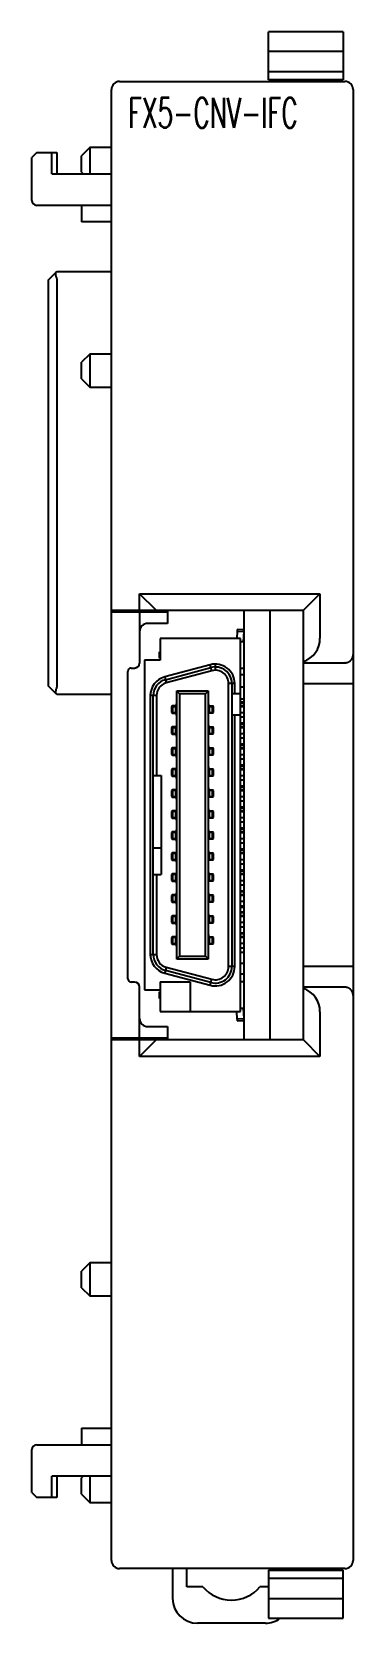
# Model space of a CAD drawing. Extents: x 155.2 to 174.6, y 159.7 to 256.
import ezdxf

# ---------------------------------------------------------------- set-up
doc = ezdxf.new("R2010")
doc.units = 0
doc.header["$MEASUREMENT"] = 0
doc.layers.get('0').update_dxf_attribs({"linetype": 'CONTINUOUS'})
doc.styles.get("Standard").update_dxf_attribs({"font": 'txt.shx', "bigfont": 'EXTFONT'})

msp = doc.modelspace()

# ---------------------------------------------------------------- linework, layer by layer
at = {"color": 7, "linetype": 'Continuous'}
for p, q in [((169.53451, 253.05918), (169.53451, 255.95918)), ((174.03451, 255.95918), (169.53451, 255.95918)), ((174.03451, 255.95918), (174.03451, 253.05918)), ((169.53451, 254.792), (174.03451, 254.792)), ((169.53451, 253.55918), (174.03451, 253.55918)), ((160.03451, 194.95919), (160.03451, 252.45918)), ((160.53451, 252.95918), (174.13451, 252.95918)), ((174.03451, 253.05918), (169.53451, 253.05918)), ((171.03451, 252.95918), (171.03451, 253.05918)), ((171.53451, 252.95918), (171.53451, 253.05918)), ((172.03451, 253.05918), (172.03451, 252.95918)), ((172.53451, 253.05918), (172.53451, 252.95918)), ((174.63451, 252.45918), (174.63451, 163.45918)), ((155.53451, 248.65918), (155.23451, 248.35918)), ((155.53451, 248.65918), (156.73451, 248.65918)), ((156.43451, 247.35918), (156.43451, 248.65918)), ((156.73451, 248.65918), (156.73451, 247.35918)), ((158.73451, 248.95918), (158.23451, 248.45918)), ((158.23451, 247.45918), (158.23451, 248.45918)), ((158.73451, 248.95918), (158.73451, 247.35918)), ((160.03451, 248.95918), (158.73452, 248.95918)), ((155.23451, 245.75918), (155.23451, 248.35918)), ((156.43451, 247.35918), (160.03451, 247.35918)), ((158.23451, 247.45918), (158.33451, 247.35918)), ((160.03451, 245.45918), (155.53451, 245.45918)), ((158.23451, 245.45918), (158.23451, 244.45918)), ((160.03451, 244.45918), (158.23451, 244.45918)), ((156.23451, 240.95918), (156.71748, 241.44214)), ((156.23451, 216.35918), (156.23451, 240.95918)), ((156.71748, 241.44214), (156.73451, 241.45918)), ((156.73451, 241.45918), (160.03451, 241.45918)), ((156.73451, 240.95918), (156.73451, 216.35918)), ((158.73451, 236.45918), (158.23451, 235.95918)), ((158.23451, 234.95918), (158.23451, 235.95918)), ((158.73451, 236.45918), (158.73451, 234.45918)), ((160.03451, 236.45918), (158.73452, 236.45918)), ((158.23451, 234.95918), (158.73451, 234.45918)), ((158.73452, 234.45918), (160.03451, 234.45918)), ((162.73451, 220.95918), (161.73451, 221.95918)), ((161.73451, 221.95918), (172.63451, 221.95918)), ((161.73451, 220.95918), (161.73451, 221.95918)), ((172.63451, 221.95918), (171.63451, 220.95918)), ((172.63451, 221.95918), (172.63451, 219.26013)), ((160.03451, 220.95918), (171.63451, 220.95918)), ((160.03451, 220.85918), (163.43451, 220.85918)), ((161.73451, 220.85918), (161.73451, 217.76)), ((163.43451, 220.95918), (163.43451, 220.15918)), ((168.03451, 220.95918), (168.03451, 194.95919)), ((169.63451, 194.95919), (169.63451, 220.95918)), ((171.63451, 194.95918), (171.63451, 220.95918)), ((163.43451, 220.15918), (162.23451, 220.15918)), ((167.62983, 219.70025), (167.60593, 219.24418)), ((167.63506, 219.80012), (167.62983, 219.70025)), ((167.62983, 219.70025), (168.02928, 219.67932)), ((168.03451, 219.77918), (167.63506, 219.80012)), ((168.02928, 219.67932), (167.99599, 219.04418)), ((168.02928, 219.67932), (168.03451, 219.77918)), ((167.83451, 219.24418), (162.98451, 219.24418)), ((162.98451, 219.24418), (162.98451, 217.92918)), ((167.83451, 196.67418), (167.83451, 219.24418)), ((168.03451, 219.04418), (167.83451, 219.04418)), ((162.98451, 217.92918), (162.03451, 217.92918)), ((162.03451, 217.92918), (162.03451, 197.98918)), ((162.93451, 218.04918), (162.93451, 218.44918)), ((162.93451, 218.44918), (162.98451, 218.44918)), ((162.98451, 218.04918), (162.93451, 218.04918)), ((166.00587, 217.65741), (163.25587, 216.92055)), ((166.05069, 217.49011), (166.00587, 217.65741)), ((166.30951, 217.69739), (166.30951, 217.32418)), ((171.63451, 217.7752), (174.13451, 217.7752)), ((161.03451, 198.65918), (161.03451, 217.25918)), ((161.23451, 217.45918), (161.43451, 217.45918)), ((163.25587, 216.92055), (163.30069, 216.75325)), ((163.30069, 216.75325), (166.05069, 217.49011)), ((163.30069, 216.75325), (163.35246, 216.56006)), ((166.10246, 217.29692), (163.35246, 216.56006)), ((166.10246, 217.29692), (166.05069, 217.49011)), ((167.83451, 217.44418), (168.03451, 217.44418)), ((168.03451, 217.04918), (167.83451, 217.04919)), ((156.71748, 215.87622), (156.23451, 216.35918)), ((156.73451, 215.85918), (156.71748, 215.87622)), ((160.03451, 215.85918), (156.73451, 215.85918)), ((162.75951, 215.78732), (162.38631, 215.78732)), ((162.38631, 215.78732), (162.38631, 200.13104)), ((162.55951, 200.13104), (162.55951, 215.78732)), ((162.75695, 215.78732), (162.75695, 210.95918)), ((163.98451, 216.07418), (165.88451, 216.07418)), ((163.98451, 199.84418), (163.98451, 216.07418)), ((164.15772, 215.90098), (163.98451, 216.07418)), ((165.71131, 215.90098), (164.15772, 215.90098)), ((164.15772, 215.90098), (164.15772, 200.01739)), ((165.88451, 216.07418), (165.71131, 215.90098)), ((165.71131, 200.01739), (165.71131, 215.90098)), ((165.88451, 216.07418), (165.88451, 199.84418)), ((167.48272, 216.52418), (167.10951, 216.52418)), ((167.11446, 199.39418), (167.11446, 216.52418)), ((167.30951, 216.52418), (167.30951, 199.39418)), ((167.30951, 215.90918), (167.83451, 215.90918)), ((167.48272, 215.90918), (167.48272, 216.52418)), ((167.83451, 216.32418), (168.03451, 216.32418)), ((171.63451, 216.52553), (174.63451, 216.52553)), ((163.7095, 215.16917), (163.65951, 215.11918)), ((163.89347, 215.11918), (163.65951, 215.11918)), ((163.65951, 215.11918), (163.65951, 214.76917)), ((163.65951, 214.76918), (163.89347, 214.76918)), ((163.65951, 214.76917), (163.7095, 214.71917)), ((163.89346, 215.16918), (163.70951, 215.16918)), ((163.79261, 215.16918), (163.74901, 215.11918)), ((163.74901, 214.76918), (163.74901, 215.11918)), ((163.79261, 214.71918), (163.74901, 214.76918)), ((163.98451, 215.16918), (163.89347, 215.16918)), ((163.89347, 215.16918), (163.89347, 215.11918)), ((163.89347, 214.76918), (163.89347, 214.71918)), ((163.93394, 214.71918), (163.93394, 215.16918)), ((163.95951, 214.70918), (163.95951, 215.29418)), ((163.98451, 215.29418), (163.95951, 215.29418)), ((163.98451, 215.19418), (163.95951, 215.19418)), ((163.95951, 215.18418), (163.98451, 215.18418)), ((163.98451, 215.11646), (163.95951, 215.13222)), ((163.95951, 214.75614), (163.98451, 214.7719)), ((165.90951, 215.29418), (165.88451, 215.29418)), ((165.90951, 215.19418), (165.88451, 215.19418)), ((165.88451, 215.17918), (165.90951, 215.17918)), ((165.88451, 215.16918), (166.15951, 215.16918)), ((165.90951, 215.13222), (165.88451, 215.11646)), ((165.88451, 214.7719), (165.90951, 214.75614)), ((165.90951, 215.29418), (165.90951, 214.70918)), ((165.93508, 215.16918), (165.93508, 214.71918)), ((165.97556, 215.11918), (165.97556, 215.16918)), ((166.20951, 215.11918), (165.97556, 215.11918)), ((165.97556, 214.71918), (165.97556, 214.76918)), ((165.97556, 214.76918), (166.20951, 214.76918)), ((166.07641, 215.16918), (166.12002, 215.11918)), ((166.12002, 214.76918), (166.07641, 214.71918)), ((166.12002, 215.11918), (166.12002, 214.76918)), ((166.20951, 215.11918), (166.15952, 215.16917)), ((166.15952, 214.71917), (166.20951, 214.76917)), ((166.20951, 214.76917), (166.20951, 215.11918)), ((167.83451, 215.59917), (168.03451, 215.59918)), ((168.03451, 215.38668), (167.83451, 215.38668)), ((167.83451, 215.35668), (168.03451, 215.35668)), ((168.03451, 215.16668), (167.83451, 215.16668)), ((167.83451, 215.13668), (168.03451, 215.13668)), ((168.03451, 214.75168), (167.83451, 214.75168)), ((168.03101, 215.35668), (168.00105, 215.38668)), ((168.00105, 215.13668), (168.03101, 215.16668)), ((163.7095, 213.89919), (163.65951, 213.84917)), ((163.89347, 213.84918), (163.65951, 213.84918)), ((163.65951, 213.84917), (163.65951, 213.49919)), ((163.70951, 214.71918), (163.89346, 214.71918)), ((163.89346, 213.89918), (163.70951, 213.89918)), ((163.79261, 213.89918), (163.74901, 213.84918)), ((163.74901, 213.49918), (163.74901, 213.84918)), ((163.89347, 214.71918), (163.98451, 214.71918)), ((163.98451, 213.89918), (163.89347, 213.89918)), ((163.89347, 213.89918), (163.89347, 213.84918)), ((163.93394, 213.44918), (163.93394, 213.89918)), ((163.98451, 214.70918), (163.95951, 214.70918)), ((163.95951, 214.59418), (163.95951, 214.70668)), ((163.95951, 214.69418), (163.98451, 214.69418)), ((163.98451, 214.59418), (163.95951, 214.59418)), ((163.95951, 214.02418), (163.95951, 213.91168)), ((163.98451, 214.02418), (163.95951, 214.02418)), ((163.98451, 213.92418), (163.95951, 213.92418)), ((163.95951, 213.91418), (163.98451, 213.91418)), ((163.95951, 213.43918), (163.95951, 213.90918)), ((163.98451, 213.84646), (163.95951, 213.86222)), ((166.15951, 214.71918), (165.88451, 214.71918)), ((165.90951, 214.70418), (165.88451, 214.70418)), ((165.90951, 214.69418), (165.88451, 214.69418)), ((165.90951, 214.59418), (165.88451, 214.59418)), ((165.90951, 214.02418), (165.88451, 214.02418)), ((165.90951, 213.92418), (165.88451, 213.92418)), ((165.88451, 213.90918), (165.90951, 213.90918)), ((165.88451, 213.89918), (166.15951, 213.89918)), ((165.90951, 213.86222), (165.88451, 213.84646)), ((165.90951, 214.59418), (165.90951, 214.70668)), ((165.90951, 214.02418), (165.90951, 213.91168)), ((165.90951, 213.90918), (165.90951, 213.43918)), ((165.93508, 213.89918), (165.93508, 213.44918)), ((165.97556, 213.84918), (165.97556, 213.89918)), ((166.20951, 213.84918), (165.97556, 213.84918)), ((166.07641, 213.89918), (166.12002, 213.84918)), ((166.12002, 213.84918), (166.12002, 213.49918)), ((166.20951, 213.84917), (166.15952, 213.89919)), ((166.20951, 213.49919), (166.20951, 213.84917)), ((167.83451, 214.60918), (167.30951, 214.60918)), ((167.48272, 199.39418), (167.48272, 214.60918)), ((167.83451, 214.50168), (168.03451, 214.50168)), ((168.03451, 214.11668), (167.83451, 214.11668)), ((167.83451, 214.08668), (168.03451, 214.08668)), ((168.03451, 213.89668), (167.83451, 213.89668)), ((167.83451, 213.86668), (168.03451, 213.86668)), ((168.03101, 214.08668), (168.00105, 214.11668)), ((168.00105, 213.86668), (168.03101, 213.89668)), ((168.03093, 214.53168), (168.03451, 214.53168)), ((168.03451, 214.72168), (168.03101, 214.72168)), ((163.65951, 213.49919), (163.7095, 213.44919)), ((163.65951, 213.49918), (163.89347, 213.49918)), ((163.70951, 213.44918), (163.89346, 213.44918)), ((163.79261, 213.44918), (163.74901, 213.49918)), ((163.89347, 213.49918), (163.89347, 213.44918)), ((163.89347, 213.44918), (163.98451, 213.44918)), ((163.95951, 213.48614), (163.98451, 213.5019)), ((163.98451, 213.43918), (163.95951, 213.43918)), ((163.95951, 213.32418), (163.95951, 213.43668)), ((163.95951, 213.42418), (163.98451, 213.42418)), ((163.98451, 213.32418), (163.95951, 213.32418)), ((165.88451, 213.5019), (165.90951, 213.48614)), ((166.15951, 213.44918), (165.88451, 213.44918)), ((165.90951, 213.43418), (165.88451, 213.43418)), ((165.90951, 213.42418), (165.88451, 213.42418)), ((165.90951, 213.32418), (165.88451, 213.32418)), ((165.90951, 213.32418), (165.90951, 213.43668)), ((165.97556, 213.44918), (165.97556, 213.49918)), ((165.97556, 213.49918), (166.20951, 213.49918)), ((166.12002, 213.49918), (166.07641, 213.44918)), ((166.15952, 213.44919), (166.20951, 213.49919)), ((168.03451, 213.48168), (167.83451, 213.48168)), ((167.83451, 213.23168), (168.03451, 213.23168)), ((168.03451, 212.84668), (167.83451, 212.84668)), ((168.03101, 212.81668), (168.00105, 212.84668)), ((168.03093, 213.26168), (168.03451, 213.26168)), ((168.03451, 213.45168), (168.03101, 213.45168)), ((163.7095, 212.62919), (163.65951, 212.57919)), ((163.65951, 212.57919), (163.65951, 212.22919)), ((163.89347, 212.57918), (163.65951, 212.57918)), ((163.65951, 212.22919), (163.7095, 212.17919)), ((163.65951, 212.22918), (163.89347, 212.22918)), ((163.89346, 212.62918), (163.70951, 212.62918)), ((163.70951, 212.17918), (163.89346, 212.17918)), ((163.79261, 212.62918), (163.74901, 212.57918)), ((163.74901, 212.22918), (163.74901, 212.57918)), ((163.79261, 212.17918), (163.74901, 212.22918)), ((163.98451, 212.62918), (163.89347, 212.62918)), ((163.89347, 212.62918), (163.89347, 212.57918)), ((163.89347, 212.22918), (163.89347, 212.17918)), ((163.89347, 212.17918), (163.98451, 212.17918)), ((163.93394, 212.17918), (163.93394, 212.62918)), ((163.95951, 212.75418), (163.95951, 212.64168)), ((163.98451, 212.75418), (163.95951, 212.75418)), ((163.98451, 212.65418), (163.95951, 212.65418)), ((163.95951, 212.64418), (163.98451, 212.64418)), ((163.95951, 212.05418), (163.95951, 212.63918)), ((163.98451, 212.57646), (163.95951, 212.59222)), ((163.95951, 212.21614), (163.98451, 212.2319)), ((163.98451, 212.16918), (163.95951, 212.16918)), ((163.95951, 212.15418), (163.98451, 212.15418)), ((163.98451, 212.05418), (163.95951, 212.05418)), ((165.90951, 212.75418), (165.88451, 212.75418)), ((165.90951, 212.65418), (165.88451, 212.65418)), ((165.88451, 212.63918), (165.90951, 212.63918)), ((165.88451, 212.62918), (166.15951, 212.62918)), ((165.90951, 212.59222), (165.88451, 212.57646)), ((165.88451, 212.2319), (165.90951, 212.21614)), ((166.15951, 212.17918), (165.88451, 212.17918)), ((165.90951, 212.16418), (165.88451, 212.16418)), ((165.90951, 212.15418), (165.88451, 212.15418)), ((165.90951, 212.05418), (165.88451, 212.05418)), ((165.90951, 212.75418), (165.90951, 212.64168)), ((165.90951, 212.05418), (165.90951, 212.63918)), ((165.93508, 212.62918), (165.93508, 212.17918)), ((165.97556, 212.57918), (165.97556, 212.62918)), ((166.20951, 212.57918), (165.97556, 212.57918)), ((165.97556, 212.17918), (165.97556, 212.22918)), ((165.97556, 212.22918), (166.20951, 212.22918)), ((166.07641, 212.62918), (166.12002, 212.57918)), ((166.12002, 212.22918), (166.07641, 212.17918)), ((166.12002, 212.57918), (166.12002, 212.22918)), ((166.20951, 212.57919), (166.15952, 212.62919)), ((166.15952, 212.17919), (166.20951, 212.22919)), ((166.20951, 212.22919), (166.20951, 212.57919)), ((167.83451, 212.81668), (168.03451, 212.81668)), ((168.03451, 212.62668), (167.83451, 212.62668)), ((167.83451, 212.59668), (168.03451, 212.59668)), ((168.03451, 212.21168), (167.83451, 212.21168)), ((167.83451, 211.96168), (168.03451, 211.96168)), ((168.00105, 212.59668), (168.03101, 212.62668)), ((168.03093, 211.99168), (168.03451, 211.99168)), ((168.03451, 212.18168), (168.03101, 212.18168)), ((162.55951, 210.95918), (163.03451, 210.95918)), ((163.03451, 210.95918), (163.03451, 204.95918)), ((163.7095, 211.35918), (163.65951, 211.30919)), ((163.65951, 211.30919), (163.65951, 210.95918)), ((163.89347, 211.30918), (163.65951, 211.30918)), ((163.65951, 210.95918), (163.89347, 210.95918)), ((163.65951, 210.95918), (163.7095, 210.90918)), ((163.89346, 211.35918), (163.70951, 211.35918)), ((163.70951, 210.90918), (163.89346, 210.90918)), ((163.79261, 211.35918), (163.74901, 211.30918)), ((163.74901, 210.95918), (163.74901, 211.30918)), ((163.79261, 210.90918), (163.74901, 210.95918)), ((163.98451, 211.35918), (163.89347, 211.35918)), ((163.89347, 211.35918), (163.89347, 211.30918)), ((163.89347, 210.95918), (163.89347, 210.90918)), ((163.89347, 210.90918), (163.98451, 210.90918)), ((163.93394, 210.90918), (163.93394, 211.35918)), ((163.95951, 211.48418), (163.95951, 211.37168)), ((163.98451, 211.48418), (163.95951, 211.48418)), ((163.98451, 211.38418), (163.95951, 211.38418)), ((163.95951, 211.37418), (163.98451, 211.37418)), ((163.95951, 210.89918), (163.95951, 211.36918)), ((163.98451, 211.30646), (163.95951, 211.32222)), ((163.95951, 210.94614), (163.98451, 210.9619)), ((163.98451, 210.89918), (163.95951, 210.89918)), ((165.90951, 211.48418), (165.88451, 211.48418)), ((165.90951, 211.38418), (165.88451, 211.38418)), ((165.88451, 211.36918), (165.90951, 211.36918)), ((165.88451, 211.35918), (166.15951, 211.35918)), ((165.90951, 211.32222), (165.88451, 211.30646)), ((165.88451, 210.9619), (165.90951, 210.94614)), ((166.15951, 210.90918), (165.88451, 210.90918)), ((165.90951, 211.48418), (165.90951, 211.37168)), ((165.90951, 211.36918), (165.90951, 210.89918)), ((165.93508, 211.35918), (165.93508, 210.90918)), ((165.97556, 211.30918), (165.97556, 211.35918)), ((166.20951, 211.30918), (165.97556, 211.30918)), ((165.97556, 210.90918), (165.97556, 210.95918)), ((165.97556, 210.95918), (166.20951, 210.95918)), ((166.07641, 211.35918), (166.12002, 211.30918)), ((166.12002, 210.95918), (166.07641, 210.90918)), ((166.12002, 211.30918), (166.12002, 210.95918)), ((166.20951, 211.30919), (166.15952, 211.35918)), ((166.15952, 210.90918), (166.20951, 210.95918)), ((166.20951, 210.95918), (166.20951, 211.30919)), ((168.03451, 211.57668), (167.83451, 211.57668)), ((167.83451, 211.54668), (168.03451, 211.54668)), ((168.03451, 211.35668), (167.83451, 211.35668)), ((167.83451, 211.32668), (168.03451, 211.32668)), ((168.03451, 210.94168), (167.83451, 210.94168)), ((168.03101, 211.54668), (168.00105, 211.57668)), ((168.00105, 211.32668), (168.03101, 211.35668)), ((168.03451, 210.91168), (168.03101, 210.91168)), ((163.7095, 210.08918), (163.65951, 210.03918)), ((163.89347, 210.03918), (163.65951, 210.03918)), ((163.65951, 210.03918), (163.65951, 209.68918)), ((163.89346, 210.08918), (163.70951, 210.08918)), ((163.79261, 210.08918), (163.74901, 210.03918)), ((163.74901, 209.68918), (163.74901, 210.03918)), ((163.98451, 210.08918), (163.89347, 210.08918)), ((163.89347, 210.08918), (163.89347, 210.03918)), ((163.93394, 209.63918), (163.93394, 210.08918)), ((163.95951, 210.78418), (163.95951, 210.89668)), ((163.95951, 210.88418), (163.98451, 210.88418)), ((163.98451, 210.78418), (163.95951, 210.78418)), ((163.95951, 210.21418), (163.95951, 210.10168)), ((163.98451, 210.21418), (163.95951, 210.21418)), ((163.98451, 210.11418), (163.95951, 210.11418)), ((163.95951, 210.10418), (163.98451, 210.10418)), ((163.95951, 209.62918), (163.95951, 210.09918)), ((163.98451, 210.03646), (163.95951, 210.05222)), ((165.90951, 210.89418), (165.88451, 210.89418)), ((165.90951, 210.88418), (165.88451, 210.88418)), ((165.90951, 210.78418), (165.88451, 210.78418)), ((165.90951, 210.21418), (165.88451, 210.21418)), ((165.90951, 210.11418), (165.88451, 210.11418)), ((165.88451, 210.09918), (165.90951, 210.09918)), ((165.88451, 210.08918), (166.15951, 210.08918)), ((165.90951, 210.05222), (165.88451, 210.03646)), ((165.90951, 210.78418), (165.90951, 210.89668)), ((165.90951, 210.21418), (165.90951, 210.10168)), ((165.90951, 210.09918), (165.90951, 209.62918)), ((165.93508, 210.08918), (165.93508, 209.63918)), ((165.97556, 210.03918), (165.97556, 210.08918)), ((166.20951, 210.03918), (165.97556, 210.03918)), ((166.07641, 210.08918), (166.12002, 210.03918)), ((166.12002, 210.03918), (166.12002, 209.68918)), ((166.20951, 210.03918), (166.15952, 210.08918)), ((166.20951, 209.68918), (166.20951, 210.03918)), ((167.83451, 210.69168), (168.03451, 210.69168)), ((168.03451, 210.30668), (167.83451, 210.30668)), ((167.83451, 210.27668), (168.03451, 210.27668)), ((168.03451, 210.08668), (167.83451, 210.08668)), ((167.83451, 210.05668), (168.03451, 210.05668)), ((168.03101, 210.27668), (168.00105, 210.30668)), ((168.00105, 210.05668), (168.03101, 210.08668)), ((168.03093, 210.72168), (168.03451, 210.72168)), ((163.65951, 209.68918), (163.89347, 209.68918)), ((163.65951, 209.68918), (163.7095, 209.63918)), ((163.70951, 209.63918), (163.89346, 209.63918)), ((163.79261, 209.63918), (163.74901, 209.68918)), ((163.89347, 209.68918), (163.89347, 209.63918)), ((163.89347, 209.63918), (163.98451, 209.63918)), ((163.95951, 209.67614), (163.98451, 209.6919)), ((163.98451, 209.62918), (163.95951, 209.62918)), ((163.95951, 209.51418), (163.95951, 209.62668)), ((163.95951, 209.61418), (163.98451, 209.61418)), ((163.98451, 209.51418), (163.95951, 209.51418)), ((165.88451, 209.6919), (165.90951, 209.67614)), ((166.15951, 209.63918), (165.88451, 209.63918)), ((165.90951, 209.62418), (165.88451, 209.62418)), ((165.90951, 209.61418), (165.88451, 209.61418)), ((165.90951, 209.51418), (165.88451, 209.51418)), ((165.90951, 209.51418), (165.90951, 209.62668)), ((165.97556, 209.63918), (165.97556, 209.68918)), ((165.97556, 209.68918), (166.20951, 209.68918)), ((166.12002, 209.68918), (166.07641, 209.63918)), ((166.15952, 209.63918), (166.20951, 209.68918)), ((168.03451, 209.67168), (167.83451, 209.67168)), ((167.83451, 209.42168), (168.03451, 209.42168)), ((168.03451, 209.03668), (167.83451, 209.03668)), ((167.83451, 209.00668), (168.03451, 209.00668)), ((168.03101, 209.00668), (168.00105, 209.03668)), ((168.03093, 209.45168), (168.03451, 209.45168)), ((168.03451, 209.64168), (168.03101, 209.64168)), ((163.7095, 208.81918), (163.65951, 208.76918)), ((163.89347, 208.76918), (163.65951, 208.76918)), ((163.65951, 208.76918), (163.65951, 208.41917)), ((163.65951, 208.41918), (163.89347, 208.41918)), ((163.65951, 208.41917), (163.7095, 208.36918)), ((163.89346, 208.81918), (163.70951, 208.81918)), ((163.70951, 208.36918), (163.89346, 208.36918)), ((163.79261, 208.81918), (163.74901, 208.76918)), ((163.74901, 208.41918), (163.74901, 208.76918)), ((163.79261, 208.36918), (163.74901, 208.41918)), ((163.98451, 208.81918), (163.89347, 208.81918)), ((163.89347, 208.81918), (163.89347, 208.76918)), ((163.89347, 208.41918), (163.89347, 208.36918)), ((163.89347, 208.36918), (163.98451, 208.36918)), ((163.93394, 208.36918), (163.93394, 208.81918)), ((163.95951, 208.94418), (163.95951, 208.83168)), ((163.98451, 208.94418), (163.95951, 208.94418)), ((163.98451, 208.84418), (163.95951, 208.84418)), ((163.95951, 208.83418), (163.98451, 208.83418)), ((163.95951, 208.24418), (163.95951, 208.82918)), ((163.98451, 208.76646), (163.95951, 208.78222)), ((163.95951, 208.40614), (163.98451, 208.4219)), ((163.98451, 208.35918), (163.95951, 208.35918)), ((163.95951, 208.34418), (163.98451, 208.34418)), ((163.98451, 208.24418), (163.95951, 208.24418)), ((165.90951, 208.94418), (165.88451, 208.94418)), ((165.90951, 208.84418), (165.88451, 208.84418)), ((165.88451, 208.82918), (165.90951, 208.82918)), ((165.88451, 208.81918), (166.15951, 208.81918)), ((165.90951, 208.78222), (165.88451, 208.76646)), ((165.88451, 208.4219), (165.90951, 208.40614)), ((166.15951, 208.36918), (165.88451, 208.36918)), ((165.90951, 208.35418), (165.88451, 208.35418)), ((165.90951, 208.34418), (165.88451, 208.34418)), ((165.90951, 208.24418), (165.88451, 208.24418)), ((165.90951, 208.94418), (165.90951, 208.83168)), ((165.90951, 208.24418), (165.90951, 208.82918)), ((165.93508, 208.81918), (165.93508, 208.36918)), ((165.97556, 208.76918), (165.97556, 208.81918)), ((166.20951, 208.76918), (165.97556, 208.76918)), ((165.97556, 208.36918), (165.97556, 208.41918)), ((165.97556, 208.41918), (166.20951, 208.41918)), ((166.07641, 208.81918), (166.12002, 208.76918)), ((166.12002, 208.41918), (166.07641, 208.36918)), ((166.12002, 208.76918), (166.12002, 208.41918)), ((166.20951, 208.76918), (166.15952, 208.81918)), ((166.15952, 208.36918), (166.20951, 208.41917)), ((166.20951, 208.41917), (166.20951, 208.76918)), ((168.03451, 208.81668), (167.83451, 208.81668)), ((167.83451, 208.78668), (168.03451, 208.78668)), ((168.03451, 208.40168), (167.83451, 208.40168)), ((167.83451, 208.15168), (168.03451, 208.15168)), ((168.00105, 208.78668), (168.03101, 208.81668)), ((168.03093, 208.18168), (168.03451, 208.18168)), ((168.03451, 208.37168), (168.03101, 208.37168)), ((163.7095, 207.54917), (163.65951, 207.49917)), ((163.89347, 207.49918), (163.65951, 207.49918)), ((163.65951, 207.49917), (163.65951, 207.14919)), ((163.65951, 207.14919), (163.7095, 207.09917)), ((163.65951, 207.14918), (163.89347, 207.14918)), ((163.89346, 207.54918), (163.70951, 207.54918)), ((163.70951, 207.09918), (163.89346, 207.09918)), ((163.79261, 207.54918), (163.74901, 207.49918)), ((163.74901, 207.14918), (163.74901, 207.49918)), ((163.79261, 207.09918), (163.74901, 207.14918)), ((163.98451, 207.54918), (163.89347, 207.54918)), ((163.89347, 207.54918), (163.89347, 207.49918)), ((163.89347, 207.14918), (163.89347, 207.09918)), ((163.89347, 207.09918), (163.98451, 207.09918)), ((163.93394, 207.09918), (163.93394, 207.54918)), ((163.95951, 207.08918), (163.95951, 207.67418)), ((163.98451, 207.67418), (163.95951, 207.67418)), ((163.98451, 207.57418), (163.95951, 207.57418)), ((163.95951, 207.56418), (163.98451, 207.56418)), ((163.98451, 207.49646), (163.95951, 207.51222)), ((163.95951, 207.13614), (163.98451, 207.1519)), ((163.98451, 207.08918), (163.95951, 207.08918)), ((163.95951, 206.97418), (163.95951, 207.08668)), ((163.95951, 207.07418), (163.98451, 207.07418)), ((165.90951, 207.67418), (165.88451, 207.67418)), ((165.90951, 207.57418), (165.88451, 207.57418)), ((165.88451, 207.55918), (165.90951, 207.55918)), ((165.88451, 207.54918), (166.15951, 207.54918)), ((165.90951, 207.51222), (165.88451, 207.49646)), ((165.88451, 207.1519), (165.90951, 207.13614)), ((166.15951, 207.09918), (165.88451, 207.09918)), ((165.90951, 207.08418), (165.88451, 207.08418)), ((165.90951, 207.07418), (165.88451, 207.07418)), ((165.90951, 207.67418), (165.90951, 207.08918)), ((165.90951, 206.97418), (165.90951, 207.08668)), ((165.93508, 207.54918), (165.93508, 207.09918)), ((165.97556, 207.49918), (165.97556, 207.54918)), ((166.20951, 207.49918), (165.97556, 207.49918)), ((165.97556, 207.09918), (165.97556, 207.14918)), ((165.97556, 207.14918), (166.20951, 207.14918)), ((166.07641, 207.54918), (166.12002, 207.49918)), ((166.12002, 207.14918), (166.07641, 207.09918)), ((166.12002, 207.49918), (166.12002, 207.14918)), ((166.20951, 207.49917), (166.15952, 207.54917)), ((166.15952, 207.09917), (166.20951, 207.14919)), ((166.20951, 207.14919), (166.20951, 207.49917)), ((168.03451, 207.76668), (167.83451, 207.76668)), ((167.83451, 207.73668), (168.03451, 207.73668)), ((168.03451, 207.54668), (167.83451, 207.54668)), ((167.83451, 207.51668), (168.03451, 207.51668)), ((168.03451, 207.13168), (167.83451, 207.13168)), ((168.03101, 207.73668), (168.00105, 207.76668)), ((168.00105, 207.51668), (168.03101, 207.54668)), ((168.03451, 207.10168), (168.03101, 207.10168)), ((163.03451, 206.55918), (162.55951, 206.55918)), ((163.7095, 206.27919), (163.65951, 206.22919)), ((163.65951, 206.22919), (163.65951, 205.87919)), ((163.89347, 206.22918), (163.65951, 206.22918)), ((163.89346, 206.27918), (163.70951, 206.27918)), ((163.79261, 206.27918), (163.74901, 206.22918)), ((163.74901, 205.87918), (163.74901, 206.22918)), ((163.98451, 206.27918), (163.89347, 206.27918)), ((163.89347, 206.27918), (163.89347, 206.22918)), ((163.93394, 205.82918), (163.93394, 206.27918)), ((163.98451, 206.97418), (163.95951, 206.97418)), ((163.95951, 206.40418), (163.95951, 206.29168)), ((163.98451, 206.40418), (163.95951, 206.40418)), ((163.98451, 206.30418), (163.95951, 206.30418)), ((163.95951, 206.29418), (163.98451, 206.29418)), ((163.95951, 205.81918), (163.95951, 206.28918)), ((163.98451, 206.22646), (163.95951, 206.24222)), ((165.90951, 206.97418), (165.88451, 206.97418)), ((165.90951, 206.40418), (165.88451, 206.40418)), ((165.90951, 206.30418), (165.88451, 206.30418)), ((165.88451, 206.28918), (165.90951, 206.28918)), ((165.88451, 206.27918), (166.15951, 206.27918)), ((165.90951, 206.24222), (165.88451, 206.22646)), ((165.90951, 206.40418), (165.90951, 206.29168)), ((165.90951, 206.28918), (165.90951, 205.81918)), ((165.93508, 206.27918), (165.93508, 205.82918)), ((165.97556, 206.22918), (165.97556, 206.27918)), ((166.20951, 206.22918), (165.97556, 206.22918)), ((166.07641, 206.27918), (166.12002, 206.22918)), ((166.12002, 206.22918), (166.12002, 205.87918)), ((166.20951, 206.22919), (166.15952, 206.27919)), ((166.20951, 205.87919), (166.20951, 206.22919)), ((167.83451, 206.88168), (168.03451, 206.88168)), ((168.03451, 206.49668), (167.83451, 206.49668)), ((167.83451, 206.46668), (168.03451, 206.46668)), ((168.03451, 206.27668), (167.83451, 206.27668)), ((167.83451, 206.24668), (168.03451, 206.24668)), ((168.03101, 206.46668), (168.00105, 206.49668)), ((168.00105, 206.24668), (168.03101, 206.27668)), ((168.03093, 206.91168), (168.03451, 206.91168)), ((163.65951, 205.87919), (163.7095, 205.82919)), ((163.65951, 205.87918), (163.89347, 205.87918)), ((163.70951, 205.82918), (163.89346, 205.82918)), ((163.79261, 205.82918), (163.74901, 205.87918)), ((163.89347, 205.87918), (163.89347, 205.82918)), ((163.89347, 205.82918), (163.98451, 205.82918)), ((163.95951, 205.86614), (163.98451, 205.8819)), ((163.98451, 205.81918), (163.95951, 205.81918)), ((163.95951, 205.70418), (163.95951, 205.81668)), ((163.95951, 205.80418), (163.98451, 205.80418)), ((163.98451, 205.70418), (163.95951, 205.70418)), ((163.95951, 205.13418), (163.95951, 205.02168)), ((163.98451, 205.13418), (163.95951, 205.13418)), ((165.88451, 205.8819), (165.90951, 205.86614)), ((166.15951, 205.82918), (165.88451, 205.82918)), ((165.90951, 205.81418), (165.88451, 205.81418)), ((165.90951, 205.80418), (165.88451, 205.80418)), ((165.90951, 205.70418), (165.88451, 205.70418)), ((165.90951, 205.13418), (165.88451, 205.13418)), ((165.90951, 205.70418), (165.90951, 205.81668)), ((165.90951, 205.13418), (165.90951, 205.02168)), ((165.97556, 205.82918), (165.97556, 205.87918)), ((165.97556, 205.87918), (166.20951, 205.87918)), ((166.12002, 205.87918), (166.07641, 205.82918)), ((166.15952, 205.82919), (166.20951, 205.87919)), ((168.03451, 205.86168), (167.83451, 205.86168)), ((167.83451, 205.61168), (168.03451, 205.61168)), ((168.03451, 205.22668), (167.83451, 205.22668)), ((167.83451, 205.19668), (168.03451, 205.19668)), ((168.03101, 205.19668), (168.00105, 205.22668)), ((168.03093, 205.64168), (168.03451, 205.64168)), ((168.03451, 205.83168), (168.03101, 205.83168)), ((162.55951, 204.95918), (163.03451, 204.95918)), ((162.75695, 204.95918), (162.75695, 200.13104)), ((163.7095, 205.00919), (163.65951, 204.95919)), ((163.65951, 204.95919), (163.65951, 204.60918)), ((163.89347, 204.95918), (163.65951, 204.95918)), ((163.65951, 204.60918), (163.89347, 204.60918)), ((163.65951, 204.60918), (163.7095, 204.55919)), ((163.89346, 205.00918), (163.70951, 205.00918)), ((163.70951, 204.55918), (163.89346, 204.55918)), ((163.79261, 205.00918), (163.74901, 204.95918)), ((163.74901, 204.60918), (163.74901, 204.95918)), ((163.79261, 204.55918), (163.74901, 204.60918)), ((163.98451, 205.00918), (163.89347, 205.00918)), ((163.89347, 205.00918), (163.89347, 204.95918)), ((163.89347, 204.60918), (163.89347, 204.55918)), ((163.89347, 204.55918), (163.98451, 204.55918)), ((163.93394, 204.55918), (163.93394, 205.00918)), ((163.98451, 205.03418), (163.95951, 205.03418)), ((163.95951, 205.02418), (163.98451, 205.02418)), ((163.95951, 204.54918), (163.95951, 205.01918)), ((163.98451, 204.95646), (163.95951, 204.97222)), ((163.95951, 204.59614), (163.98451, 204.6119)), ((163.98451, 204.54918), (163.95951, 204.54918)), ((163.95951, 204.43418), (163.95951, 204.54668)), ((163.95951, 204.53418), (163.98451, 204.53418)), ((163.98451, 204.43418), (163.95951, 204.43418)), ((165.90951, 205.03418), (165.88451, 205.03418)), ((165.88451, 205.01918), (165.90951, 205.01918)), ((165.88451, 205.00918), (166.15951, 205.00918)), ((165.90951, 204.97222), (165.88451, 204.95646)), ((165.88451, 204.6119), (165.90951, 204.59614)), ((166.15951, 204.55918), (165.88451, 204.55918)), ((165.90951, 204.54418), (165.88451, 204.54418)), ((165.90951, 204.53418), (165.88451, 204.53418)), ((165.90951, 204.43418), (165.88451, 204.43418)), ((165.90951, 204.43418), (165.90951, 205.01918)), ((165.93508, 205.00918), (165.93508, 204.55918)), ((165.97556, 204.95918), (165.97556, 205.00918)), ((166.20951, 204.95918), (165.97556, 204.95918)), ((165.97556, 204.55918), (165.97556, 204.60918)), ((165.97556, 204.60918), (166.20951, 204.60918)), ((166.07641, 205.00918), (166.12002, 204.95918)), ((166.12002, 204.60918), (166.07641, 204.55918)), ((166.12002, 204.95918), (166.12002, 204.60918)), ((166.20951, 204.95919), (166.15952, 205.00919)), ((166.15952, 204.55919), (166.20951, 204.60918)), ((166.20951, 204.60918), (166.20951, 204.95919)), ((168.03451, 205.00668), (167.83451, 205.00668)), ((167.83451, 204.97668), (168.03451, 204.97668)), ((168.03451, 204.59168), (167.83451, 204.59168)), ((167.83451, 204.34168), (168.03451, 204.34168)), ((168.00105, 204.97668), (168.03101, 205.00668)), ((168.03093, 204.37168), (168.03451, 204.37168)), ((168.03451, 204.56168), (168.03101, 204.56168)), ((163.7095, 203.73918), (163.65951, 203.68918)), ((163.89347, 203.68918), (163.65951, 203.68918)), ((163.65951, 203.68918), (163.65951, 203.33918)), ((163.65951, 203.33918), (163.89347, 203.33918)), ((163.65951, 203.33918), (163.7095, 203.28918)), ((163.89346, 203.73918), (163.70951, 203.73918)), ((163.70951, 203.28918), (163.89346, 203.28918)), ((163.79261, 203.73918), (163.74901, 203.68918)), ((163.74901, 203.33918), (163.74901, 203.68918)), ((163.79261, 203.28918), (163.74901, 203.33918)), ((163.98451, 203.73918), (163.89347, 203.73918)), ((163.89347, 203.73918), (163.89347, 203.68918)), ((163.89347, 203.33918), (163.89347, 203.28918)), ((163.89347, 203.28918), (163.98451, 203.28918)), ((163.93394, 203.28918), (163.93394, 203.73918)), ((163.95951, 203.27918), (163.95951, 203.86418)), ((163.98451, 203.86418), (163.95951, 203.86418)), ((163.98451, 203.76418), (163.95951, 203.76418)), ((163.95951, 203.75418), (163.98451, 203.75418)), ((163.98451, 203.68646), (163.95951, 203.70222)), ((163.95951, 203.32614), (163.98451, 203.3419)), ((163.98451, 203.27918), (163.95951, 203.27918)), ((163.95951, 203.16418), (163.95951, 203.27668)), ((163.95951, 203.26418), (163.98451, 203.26418)), ((165.90951, 203.86418), (165.88451, 203.86418)), ((165.90951, 203.76418), (165.88451, 203.76418)), ((165.88451, 203.74918), (165.90951, 203.74918)), ((165.88451, 203.73918), (166.15951, 203.73918)), ((165.90951, 203.70222), (165.88451, 203.68646)), ((165.88451, 203.3419), (165.90951, 203.32614)), ((166.15951, 203.28918), (165.88451, 203.28918)), ((165.90951, 203.27418), (165.88451, 203.27418)), ((165.90951, 203.26418), (165.88451, 203.26418)), ((165.90951, 203.86418), (165.90951, 203.27918)), ((165.90951, 203.16418), (165.90951, 203.27668)), ((165.93508, 203.73918), (165.93508, 203.28918)), ((165.97556, 203.68918), (165.97556, 203.73918)), ((166.20951, 203.68918), (165.97556, 203.68918)), ((165.97556, 203.28918), (165.97556, 203.33918)), ((165.97556, 203.33918), (166.20951, 203.33918)), ((166.07641, 203.73918), (166.12002, 203.68918)), ((166.12002, 203.33918), (166.07641, 203.28918)), ((166.12002, 203.68918), (166.12002, 203.33918)), ((166.20951, 203.68918), (166.15952, 203.73918)), ((166.15952, 203.28918), (166.20951, 203.33918)), ((166.20951, 203.33918), (166.20951, 203.68918)), ((168.03451, 203.95668), (167.83451, 203.95668)), ((167.83451, 203.92668), (168.03451, 203.92668)), ((168.03451, 203.73668), (167.83451, 203.73668)), ((167.83451, 203.70668), (168.03451, 203.70668)), ((168.03451, 203.32168), (167.83451, 203.32168)), ((168.03101, 203.92668), (168.00105, 203.95668)), ((168.00105, 203.70668), (168.03101, 203.73668)), ((168.03451, 203.29168), (168.03101, 203.29168)), ((163.7095, 202.46918), (163.65951, 202.41918)), ((163.89347, 202.41918), (163.65951, 202.41918)), ((163.65951, 202.41918), (163.65951, 202.06917)), ((163.89346, 202.46918), (163.70951, 202.46918)), ((163.79261, 202.46918), (163.74901, 202.41918)), ((163.74901, 202.06918), (163.74901, 202.41918)), ((163.98451, 202.46918), (163.89347, 202.46918)), ((163.89347, 202.46918), (163.89347, 202.41918)), ((163.93394, 202.01918), (163.93394, 202.46918)), ((163.98451, 203.16418), (163.95951, 203.16418)), ((163.95951, 202.59418), (163.95951, 202.48168)), ((163.98451, 202.59418), (163.95951, 202.59418)), ((163.98451, 202.49418), (163.95951, 202.49418)), ((163.95951, 202.48418), (163.98451, 202.48418)), ((163.95951, 202.00918), (163.95951, 202.47918)), ((163.98451, 202.41646), (163.95951, 202.43222)), ((165.90951, 203.16418), (165.88451, 203.16418)), ((165.90951, 202.59418), (165.88451, 202.59418)), ((165.90951, 202.49418), (165.88451, 202.49418)), ((165.88451, 202.47918), (165.90951, 202.47918)), ((165.88451, 202.46918), (166.15951, 202.46918)), ((165.90951, 202.43222), (165.88451, 202.41646)), ((165.90951, 202.59418), (165.90951, 202.48168)), ((165.90951, 202.47918), (165.90951, 202.00918)), ((165.93508, 202.46918), (165.93508, 202.01918)), ((165.97556, 202.41918), (165.97556, 202.46918)), ((166.20951, 202.41918), (165.97556, 202.41918)), ((166.07641, 202.46918), (166.12002, 202.41918)), ((166.12002, 202.41918), (166.12002, 202.06918)), ((166.20951, 202.41918), (166.15952, 202.46918)), ((166.20951, 202.06917), (166.20951, 202.41918)), ((167.83451, 203.07168), (168.03451, 203.07168)), ((168.03451, 202.95918), (167.83451, 202.95918)), ((168.03451, 202.68668), (167.83451, 202.68668)), ((167.83451, 202.65668), (168.03451, 202.65668)), ((168.03451, 202.46668), (167.83451, 202.46668)), ((167.83451, 202.43668), (168.03451, 202.43668)), ((168.03101, 202.65668), (168.00105, 202.68668)), ((168.00105, 202.43668), (168.03101, 202.46668)), ((168.03093, 203.10168), (168.03451, 203.10168)), ((163.65951, 202.06918), (163.89347, 202.06918)), ((163.65951, 202.06917), (163.7095, 202.01918)), ((163.70951, 202.01918), (163.89346, 202.01918)), ((163.79261, 202.01918), (163.74901, 202.06918)), ((163.89347, 202.06918), (163.89347, 202.01918)), ((163.89347, 202.01918), (163.98451, 202.01918)), ((163.95951, 202.05614), (163.98451, 202.0719)), ((163.98451, 202.00918), (163.95951, 202.00918)), ((163.95951, 201.89418), (163.95951, 202.00668)), ((163.95951, 201.99418), (163.98451, 201.99418)), ((163.98451, 201.89418), (163.95951, 201.89418)), ((163.95951, 201.32418), (163.95951, 201.21168)), ((163.98451, 201.32418), (163.95951, 201.32418)), ((165.88451, 202.0719), (165.90951, 202.05614)), ((166.15951, 202.01918), (165.88451, 202.01918)), ((165.90951, 202.00418), (165.88451, 202.00418)), ((165.90951, 201.99418), (165.88451, 201.99418)), ((165.90951, 201.89418), (165.88451, 201.89418)), ((165.90951, 201.32418), (165.88451, 201.32418)), ((165.90951, 201.89418), (165.90951, 202.00668)), ((165.90951, 201.32418), (165.90951, 201.21168)), ((165.97556, 202.01918), (165.97556, 202.06918)), ((165.97556, 202.06918), (166.20951, 202.06918)), ((166.12002, 202.06918), (166.07641, 202.01918)), ((166.15952, 202.01918), (166.20951, 202.06917)), ((168.03451, 202.05168), (167.83451, 202.05168)), ((167.83451, 201.80168), (168.03451, 201.80168)), ((168.03451, 201.41668), (167.83451, 201.41668)), ((167.83451, 201.38668), (168.03451, 201.38668)), ((168.03101, 201.38668), (168.00105, 201.41668)), ((168.03093, 201.83168), (168.03451, 201.83168)), ((168.03451, 202.02168), (168.03101, 202.02168)), ((163.7095, 201.19917), (163.65951, 201.14918)), ((163.89347, 201.14918), (163.65951, 201.14918)), ((163.65951, 201.14918), (163.65951, 200.79917)), ((163.65951, 200.79918), (163.89347, 200.79918)), ((163.65951, 200.79917), (163.7095, 200.74917)), ((163.89346, 201.19918), (163.70951, 201.19918)), ((163.70951, 200.74918), (163.89346, 200.74918)), ((163.79261, 201.19918), (163.74901, 201.14918)), ((163.74901, 200.79918), (163.74901, 201.14918)), ((163.79261, 200.74918), (163.74901, 200.79918)), ((163.98451, 201.19918), (163.89347, 201.19918)), ((163.89347, 201.19918), (163.89347, 201.14918)), ((163.89347, 200.79918), (163.89347, 200.74918)), ((163.89347, 200.74918), (163.98451, 200.74918)), ((163.93394, 200.74918), (163.93394, 201.19918)), ((163.98451, 201.22418), (163.95951, 201.22418)), ((163.95951, 201.21418), (163.98451, 201.21418)), ((163.95951, 200.62418), (163.95951, 201.20918)), ((163.98451, 201.14646), (163.95951, 201.16222)), ((163.95951, 200.78614), (163.98451, 200.8019)), ((163.98451, 200.73918), (163.95951, 200.73918)), ((163.95951, 200.72418), (163.98451, 200.72418)), ((163.98451, 200.62418), (163.95951, 200.62418)), ((165.90951, 201.22418), (165.88451, 201.22418)), ((165.88451, 201.20918), (165.90951, 201.20918)), ((165.88451, 201.19918), (166.15951, 201.19918)), ((165.90951, 201.16222), (165.88451, 201.14646)), ((165.88451, 200.8019), (165.90951, 200.78614)), ((166.15951, 200.74918), (165.88451, 200.74918)), ((165.90951, 200.73418), (165.88451, 200.73418)), ((165.90951, 200.72418), (165.88451, 200.72418)), ((165.90951, 200.62418), (165.88451, 200.62418)), ((165.90951, 200.62418), (165.90951, 201.20918)), ((165.93508, 201.19918), (165.93508, 200.74918)), ((165.97556, 201.14918), (165.97556, 201.19918)), ((166.20951, 201.14918), (165.97556, 201.14918)), ((165.97556, 200.74918), (165.97556, 200.79918)), ((165.97556, 200.79918), (166.20951, 200.79918)), ((166.07641, 201.19918), (166.12002, 201.14918)), ((166.12002, 200.79918), (166.07641, 200.74918)), ((166.12002, 201.14918), (166.12002, 200.79918)), ((166.20951, 201.14918), (166.15952, 201.19917)), ((166.15952, 200.74917), (166.20951, 200.79917)), ((166.20951, 200.79917), (166.20951, 201.14918)), ((168.03451, 201.19668), (167.83451, 201.19668)), ((167.83451, 201.16668), (168.03451, 201.16668)), ((168.03451, 200.78168), (167.83451, 200.78168)), ((167.83451, 200.53168), (168.03451, 200.53168)), ((168.00105, 201.16668), (168.03101, 201.19668)), ((168.03093, 200.56168), (168.03451, 200.56168)), ((168.03451, 200.75168), (168.03101, 200.75168)), ((162.38631, 200.13104), (162.75951, 200.13104)), ((163.35246, 199.3583), (163.30069, 199.16512)), ((163.35246, 199.3583), (166.10246, 198.62144)), ((163.98451, 199.84418), (164.15772, 200.01739)), ((165.88451, 199.84418), (163.98451, 199.84418)), ((164.15772, 200.01739), (165.71131, 200.01739)), ((165.71131, 200.01739), (165.88451, 199.84418)), ((167.48272, 199.39418), (167.10951, 199.39418)), ((168.03451, 200.24418), (167.83451, 200.24419)), ((167.83451, 199.59418), (168.03451, 199.59418)), ((174.63451, 199.39283), (171.63451, 199.39283)), ((161.43451, 198.45918), (161.23451, 198.45918)), ((162.98451, 198.47418), (164.78451, 198.47418)), ((162.98451, 198.47418), (162.98451, 196.67418)), ((163.30069, 199.16512), (163.25587, 198.99781)), ((163.25587, 198.99781), (166.00587, 198.26095)), ((166.05069, 198.42826), (163.30069, 199.16512)), ((164.78451, 198.47418), (164.78451, 196.67418)), ((166.00587, 198.26095), (166.05069, 198.42826)), ((166.05069, 198.42826), (166.10246, 198.62144)), ((167.83451, 198.94419), (168.03451, 198.94418)), ((168.03451, 198.47418), (167.83451, 198.47418)), ((161.73451, 195.05918), (161.73451, 198.15837)), ((162.03451, 197.98918), (162.98451, 197.98918)), ((162.98451, 197.86918), (162.93451, 197.86918)), ((162.93451, 197.46918), (162.93451, 197.86918)), ((162.98451, 197.46918), (162.93451, 197.46918)), ((174.13451, 198.14316), (171.63451, 198.14316)), ((162.98451, 196.67418), (167.83451, 196.67418)), ((167.62983, 196.21811), (167.60593, 196.67418)), ((167.83451, 196.87418), (168.03451, 196.87418)), ((167.99599, 196.87418), (168.02928, 196.23904)), ((168.03451, 196.65918), (168.00791, 196.64677)), ((172.63451, 196.65824), (172.63451, 193.95918)), ((162.23451, 195.75918), (163.43451, 195.75918)), ((163.43451, 195.75918), (163.43451, 194.95919)), ((168.02928, 196.23904), (167.62983, 196.21811)), ((167.62983, 196.21811), (167.63506, 196.11825)), ((167.63506, 196.11825), (168.03451, 196.13918)), ((168.03451, 196.13918), (168.02928, 196.23904)), ((163.43451, 195.05918), (160.03451, 195.05918)), ((160.03451, 163.45918), (160.03451, 194.95918)), ((171.63451, 194.95918), (160.03451, 194.95918)), ((162.73451, 194.95918), (161.73451, 193.95918)), ((161.73451, 193.95918), (161.73451, 194.95918)), ((171.63451, 194.95918), (172.63451, 193.95918)), ((172.63451, 193.95918), (161.73451, 193.95918)), ((158.73451, 181.45918), (158.23451, 180.95918)), ((158.73451, 181.45918), (158.73451, 179.45918)), ((160.03451, 181.45918), (158.73452, 181.45918)), ((158.23451, 179.95918), (158.23451, 180.95918)), ((158.23451, 179.95918), (158.73451, 179.45918)), ((158.73452, 179.45918), (160.03451, 179.45918)), ((158.23451, 171.45918), (160.03451, 171.45918)), ((158.23451, 171.45918), (158.23451, 170.45918)), ((155.53451, 170.45918), (160.03451, 170.45918)), ((155.23451, 167.55918), (155.23451, 170.15918)), ((160.03451, 168.55918), (156.43451, 168.55918)), ((156.43451, 167.25918), (156.43451, 168.55918)), ((156.73451, 168.55918), (156.73451, 167.25918)), ((158.33451, 168.55918), (158.23451, 168.45918)), ((158.73451, 168.55918), (158.73451, 166.95918)), ((158.23451, 167.45918), (158.23451, 168.45918)), ((155.23451, 167.55918), (155.53451, 167.25918)), ((156.73451, 167.25918), (155.53451, 167.25918)), ((158.23451, 167.45918), (158.73451, 166.95918)), ((158.73452, 166.95918), (160.03451, 166.95918)), ((174.13451, 162.95918), (160.53451, 162.95918)), ((163.73451, 162.95918), (163.73451, 161.15918)), ((164.58451, 161.85918), (164.58451, 162.95918)), ((169.53451, 162.85918), (169.53451, 159.95918)), ((169.53451, 162.85918), (174.03451, 162.85918)), ((171.03451, 162.85918), (171.03451, 162.95918)), ((171.53451, 162.85918), (171.53451, 162.95918)), ((172.03451, 162.95918), (172.03451, 162.85918)), ((172.53451, 162.95918), (172.53451, 162.85918)), ((174.03451, 159.95918), (174.03451, 162.85918)), ((165.56405, 161.85918), (164.58451, 161.85918)), ((169.53451, 161.85918), (169.00498, 161.85918)), ((174.03451, 162.35918), (169.53451, 162.35918)), ((174.03451, 161.12637), (169.53451, 161.12637)), ((169.53451, 159.95918), (174.03451, 159.95918)), ((169.33451, 159.65918), (165.23451, 159.65918))]:
    msp.add_line(p, q, dxfattribs=at)
for points in [[(156.71748, 241.0886), (156.710911, 241.113572), (156.704765, 241.138028), (156.699104, 241.16193), (156.693993, 241.185238), (156.689494, 241.207915), (156.685671, 241.229922), (156.682587, 241.251221), (156.680306, 241.271774), (156.678891, 241.291543), (156.678405, 241.310489), (156.678891, 241.32857), (156.680306, 241.345727), (156.682587, 241.361897), (156.685671, 241.377016), (156.689494, 241.391022), (156.693993, 241.403851), (156.699104, 241.415441), (156.704765, 241.425728), (156.710911, 241.434648), (156.71748, 241.44214)], [(156.71748, 241.0886), (156.720625, 241.0762), (156.723467, 241.063611), (156.726, 241.050859), (156.728217, 241.037969), (156.730111, 241.024968), (156.731676, 241.01188), (156.732903, 240.998733), (156.733788, 240.985552), (156.734322, 240.972362), (156.7345, 240.95919)], [(174.15834, 217.77576), (174.13451, 217.77521)], [(156.71748, 215.87623), (156.711178, 215.883624), (156.705756, 215.892279), (156.701163, 215.902175), (156.697347, 215.913289), (156.694259, 215.925602), (156.691846, 215.939091), (156.690059, 215.953735), (156.688845, 215.969513), (156.688154, 215.986404), (156.687935, 216.004386), (156.688154, 216.023429), (156.688845, 216.043463), (156.690059, 216.064406), (156.691846, 216.08618), (156.694259, 216.108704), (156.697347, 216.131897), (156.701163, 216.155681), (156.705756, 216.179974), (156.711178, 216.204697), (156.71748, 216.22977)], [(156.7345, 216.35918), (156.734322, 216.346005), (156.733788, 216.332813), (156.732903, 216.31963), (156.731676, 216.306482), (156.730111, 216.293395), (156.728217, 216.280394), (156.726, 216.267505), (156.723467, 216.254754), (156.720625, 216.242167), (156.71748, 216.22977)], [(174.15834, 198.14261), (174.13451, 198.14316)]]:
    msp.add_lwpolyline(points, dxfattribs=at)
for centre, radius, start, end in [((160.53451, 252.45918), 0.5, 90, 180), ((174.13451, 252.45918), 0.5, 0, 90), ((155.53451, 245.75918), 0.3, 180, 270), ((162.23451, 219.65918), 0.5, 90, 180), ((171.13451, 219.26013), 1.5, 289.47122, 0), ((161.43451, 217.75918), 0.3, 270, 0), ((166.30951, 216.52418), 1.173205, 0, 105.000016), ((174.136292, 218.252701), 0.477451, 272.646798, 275.551423), ((174.133247, 218.287616), 0.512496, 275.512607, 278.270719), ((174.131, 218.303673), 0.528709, 278.261435, 280.978785), ((174.131896, 218.289871), 0.514992, 281.173274, 284.006377), ((174.132935, 218.287031), 0.511985, 283.970532, 286.859031), ((174.131874, 218.286828), 0.5121, 286.979255, 289.904504), ((174.131346, 218.288198), 0.513568, 289.907863, 292.857948), ((174.131942, 218.2846), 0.510022, 292.953241, 295.952432), ((174.132016, 218.284378), 0.509789, 295.95587, 298.982421), ((174.132353, 218.281962), 0.507514, 299.081284, 302.143311), ((174.132832, 218.281777), 0.507102, 302.108569, 305.189982), ((174.133088, 218.279352), 0.504974, 305.324887, 308.43165), ((174.134437, 218.27875), 0.503665, 308.353944, 311.476384), ((174.135264, 218.275987), 0.501048, 311.614813, 314.756536), ((174.136149, 218.276192), 0.500571, 314.668059, 317.811124), ((174.135147, 218.275988), 0.501177, 317.905361, 321.037252), ((174.138817, 218.273152), 0.496541, 321.025358, 324.17765), ((174.145314, 218.267503), 0.487967, 324.269046, 327.462621), ((174.139708, 218.27305), 0.49568, 327.270587, 330.386265), ((174.118318, 218.284771), 0.520067, 330.428072, 333.358524), ((174.148401, 218.266898), 0.485171, 333.65217, 336.806539), ((174.202632, 218.242636), 0.425768, 336.93345, 340.561137), ((174.131187, 218.279424), 0.505502, 339.324058, 342.181659), ((173.618192, 218.447895), 1.045446, 341.994586, 343.240218), ((174.200374, 218.248252), 0.431055, 346.336682, 350.076897), ((174.245298, 218.241506), 0.385641, 349.913996, 356.173501), ((173.661413, 218.322033), 0.974478, 353.739693, 356.949224), ((161.23451, 217.25918), 0.2, 90, 180), ((163.55951, 215.78732), 1.173205, 105, 180), ((163.55951, 215.78732), 1, 105, 180), ((166.30951, 216.52418), 1, 0, 105.000016), ((166.30951, 216.52418), 0.8, 0, 105.000016), ((163.55951, 215.78732), 0.8, 105, 180), ((163.55951, 200.13104), 1.173205, 180, 255), ((163.55951, 200.13104), 1, 180, 255), ((163.55951, 200.13104), 0.8, 180, 255), ((166.30951, 199.39418), 1.173205, 255, 0), ((166.30951, 199.39418), 1, 255, 0), ((166.30951, 199.39418), 0.8, 255, 0), ((161.23451, 198.65918), 0.2, 180, 270), ((161.43451, 198.15918), 0.3, 0, 90), ((171.13451, 196.65824), 1.5, 0, 70.528779), ((174.136293, 197.665685), 0.477434, 84.448526, 87.353253), ((174.133249, 197.630771), 0.512479, 81.729234, 84.48744), ((174.130792, 197.614709), 0.528728, 78.998643, 81.71608), ((174.132102, 197.628509), 0.514933, 76.015544, 78.848731), ((174.132939, 197.631352), 0.511972, 73.14093, 76.029507), ((174.131682, 197.631549), 0.51215, 70.074672, 72.999991), ((174.131544, 197.630177), 0.513486, 67.162202, 70.112349), ((174.131755, 197.633773), 0.510092, 64.028006, 67.027251), ((174.132019, 197.633989), 0.509782, 61.017558, 64.044151), ((174.132355, 197.636402), 0.507509, 57.856673, 60.918732), ((174.132834, 197.636586), 0.507099, 54.810009, 57.891441), ((174.133273, 197.639014), 0.504863, 51.585091, 54.69186), ((174.134253, 197.639614), 0.503784, 48.50761, 51.630044), ((174.135262, 197.642371), 0.501051, 45.243474, 48.385177), ((174.136145, 197.642164), 0.500577, 42.188893, 45.331924), ((174.135142, 197.642368), 0.501184, 38.962771, 42.094617), ((174.13881, 197.645202), 0.49655, 35.822378, 38.974613), ((174.145126, 197.650846), 0.488126, 32.525595, 35.719101), ((174.139881, 197.645298), 0.495535, 29.624781, 32.740381), ((174.11811, 197.633577), 0.520254, 26.631371, 29.561741), ((174.148387, 197.651446), 0.485186, 23.19351, 26.347781), ((174.202776, 197.675714), 0.425635, 19.446632, 23.074199), ((174.130969, 197.638926), 0.505709, 17.810902, 20.668403), ((173.618616, 197.470449), 1.045045, 16.767339, 18.012926), ((174.200205, 197.6701), 0.431221, 9.919011, 13.659088), ((174.245192, 197.676837), 0.385747, 3.824971, 10.084237), ((173.661555, 197.596309), 0.974337, 3.051689, 6.261098), ((162.23451, 196.25918), 0.5, 180, 270), ((155.53451, 170.15918), 0.3, 90, 180), ((160.53451, 163.45918), 0.5, 180, 270), ((174.13451, 163.45918), 0.5, 270, 0), ((167.28451, 163.30918), 2.25, 220.12403, 319.875977), ((165.23451, 161.15918), 1.5, 180, 270), ((169.33451, 161.15918), 1.5, 270, 306.8699)]:
    msp.add_arc(centre, radius, start, end, dxfattribs=at)

# ---------------------------------------------------------------- texts
at = {"color": 7, "width": 0.61}
msp.add_text('FX5-CNV-IFC', height=1.8, dxfattribs=at).set_placement((161.03451, 250.15918))

doc.saveas('drawing.dxf')
